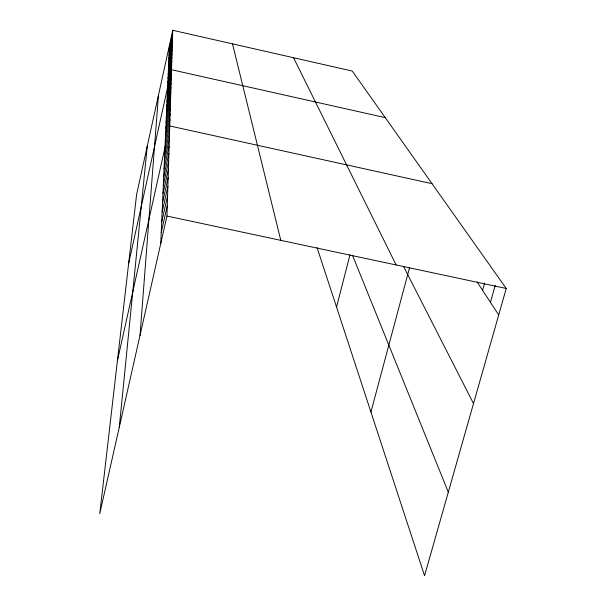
<?xml version="1.0" encoding="UTF-8"?>
<svg xmlns="http://www.w3.org/2000/svg" width="606" height="606" viewBox="0 0 606 606"><rect width="100%" height="100%" fill="white"/><g stroke="black" fill="none" stroke-linecap="round" stroke-linejoin="round"><path stroke-width="0.91" d="M172.748 30.3L136.608 194.503L99.755 513.683L166.961 216.047L172.748 30.3L352.268 71.053L506.245 288.471L424.556 575.7L317.021 247.498M160.757 243.529L169.483 45.147M140.016 335.398L158.461 95.225M119.284 427.207L147.281 146.001M169.339 48.404L172.649 33.345M169.188 51.768L172.551 36.489M169.036 55.229L172.452 39.723M168.877 58.805L172.346 43.064M168.718 62.494L172.24 46.51M168.551 66.296L172.134 50.071M168.377 70.228L172.021 53.745M168.195 74.288L171.899 57.54M168.013 78.485L171.778 61.464M167.824 82.833L171.649 65.524M128.639 263.519L171.521 69.728L385.257 117.64M167.43 91.847L171.384 73.955M167.218 96.521L171.248 78.326M167.006 101.369L171.112 82.863M166.786 106.391L170.96 87.559M166.559 111.595L170.809 92.43M166.324 117.003L170.657 97.49M166.074 122.617L170.491 102.747M165.817 128.457L170.324 108.209M165.552 134.524L170.142 113.89M165.271 140.842L169.96 119.806M117.412 360.759L169.771 125.972L432.025 183.679M164.68 154.295L169.566 132.403M164.362 161.461L169.362 139.115M164.037 168.953L169.142 146.129M163.696 176.785L168.915 153.462M163.332 184.981L168.673 161.143M162.953 193.564L168.423 169.195M162.559 202.578L168.157 177.641M162.143 212.047L167.885 186.512M161.704 222.001L167.589 195.852M161.241 232.477L167.286 205.676M336.535 307.06L349.965 254.846M370.933 412.035L409.611 267.458M482.588 290.327L484.611 283.116M490.436 302.326L495.223 285.388M166.961 216.047L506.245 288.471M477.111 281.964L498.708 314.961M403.566 266.481L473.506 403.566M293.546 57.721L396.142 264.966M352.472 255.232L448.311 492.178M232.507 43.867L280.798 240.347"/></g></svg>
